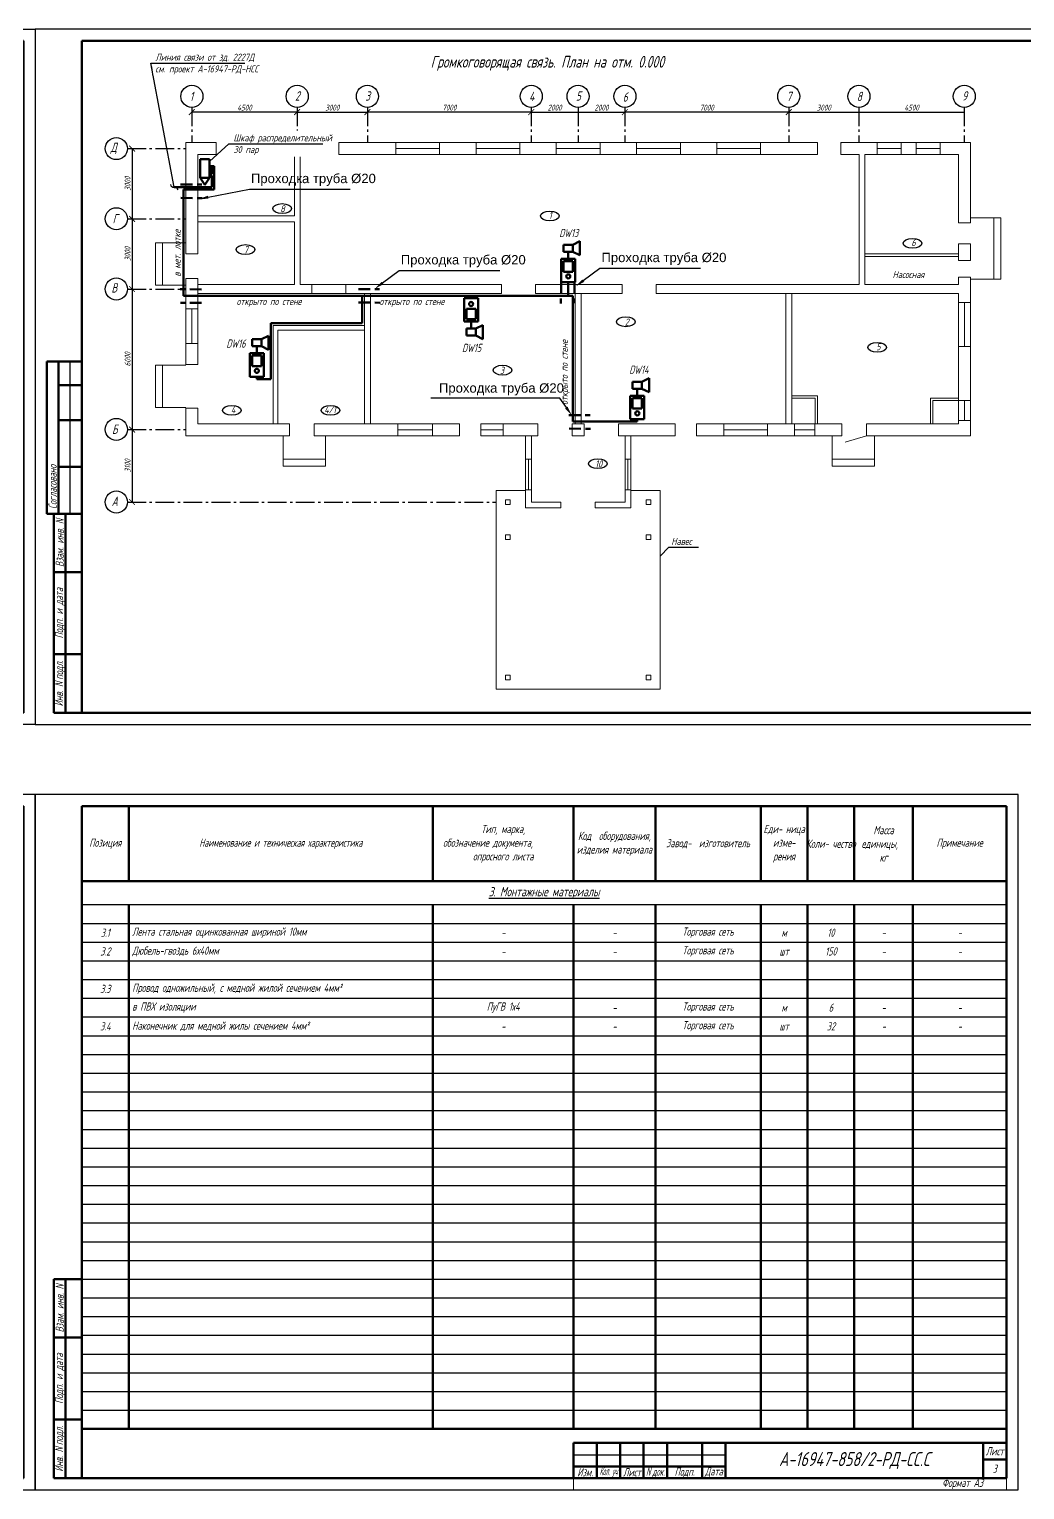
# Model space of a CAD drawing. Header units: millimetres. Extents: x 1036 to 3400, y 1190 to 1841.
# Drawn here: x 1874 to 2299, y 1217 to 1841 of the extents above; entities that cross this region are included whole.
import ezdxf
from ezdxf import colors
from ezdxf.entities.mleader import LeaderData, LeaderLine
from ezdxf.math import Vec2, Vec3

# ---------------------------------------------------------------- set-up
doc = ezdxf.new("R2010")
doc.units = ezdxf.units.MM
doc.linetypes.add('gost5', pattern=[7, 5, -2, 0])
doc.linetypes.add('gost6', pattern=[12, 8, -1.5, 1, -1.5])
doc.layers.get('Defpoints').update_dxf_attribs({"color": 33})
for name, color, linetype, lineweight in [('Линия выноска', 137, 'Continuous', 25), ('Линия связи (Вновь)', 3, 'Continuous', 60), ('Осевая', 4, 'gost6', 25), ('Размерная', 4, 'Continuous', 25), ('Рамка толстая', 7, 'Continuous', 60), ('Рамка тонкая', 5, 'Continuous', 25), ('Связь', 84, 'Continuous', 50), ('Спецификация', 9, 'Continuous', 25), ('Строительный', 251, 'Continuous', 13), ('Текст', 2, 'Continuous', 25), ('Штампы', 252, 'Continuous', 25)]:
    doc.layers.add(name, color=color, linetype=linetype, lineweight=lineweight)
doc.styles.add('Simplex', font='simplex.shx', dxfattribs={"width": 0.7, "oblique": 15})
doc.styles.get("Standard").update_dxf_attribs({"font": 'arial.ttf'})

# ---------------------------------------------------------------- blocks, each defined once
blk = doc.blocks.new('A$C7D080345')
at = {"layer": 'Рамка толстая'}
for p, q in [((20, 292), (20, 5)), ((625, 292), (20, 292)), ((625, 5), (625, 292)), ((20, 5), (625, 5))]:
    blk.add_line(p, q, dxfattribs=at)
at = {"layer": 'Рамка тонкая'}
for p, q in [((0, 297), (0, 0)), ((630, 297), (0, 297)), ((630, 0), (630, 297)), ((0, 0), (630, 0))]:
    blk.add_line(p, q, dxfattribs=at)
blk = doc.blocks.new('*T12')
at = {"layer": 'Штампы', "color": 0, "linetype": 'ByBlock', "lineweight": 60, "transparency": 16777216}
for p, q in [((0, 0), (0, 85)), ((0, 85), (12, 85)), ((5, 0), (5, 85)), ((12, 0), (12, 85)), ((0, 60), (12, 60)), ((0, 25), (12, 25)), ((0, 0), (12, 0))]:
    blk.add_line(p, q, dxfattribs=at)
at = {"layer": 'Штампы', "color": 2, "transparency": 16777216, "char_height": 3.5, "attachment_point": 5, "rotation": 90, "style": 'Simplex'}
for s, insert, width in [('{\\W0.6;Взам. инв. \\Q15;N}', (2.5, 72.5), 25), ('Подп. и дата', (2.5, 42.5), 35), ('{\\W0.6;Инв. \\Q15;N\\fArial|b0|i0|c0|p34;\\Q15; \\Fsimplex|c204;подл.}', (2.5, 12.5), 25)]:
    blk.add_mtext(s, dxfattribs=dict(at, insert=insert, width=width))
blk = doc.blocks.new('*T13')
at = {"layer": 'Штампы', "color": 0, "linetype": 'ByBlock', "lineweight": 60, "transparency": 16777216}
for p, q in [((0, 0), (0, 65)), ((0, 65), (15, 65)), ((5, 0), (5, 65)), ((15, 0), (15, 65)), ((5, 55), (15, 55)), ((5, 40), (15, 40)), ((5, 20), (15, 20)), ((0, 0), (15, 0))]:
    blk.add_line(p, q, dxfattribs=at)
at = {"layer": 'Штампы', "color": 5, "linetype": 'ByBlock', "lineweight": 25, "transparency": 16777216}
blk.add_line((10, 0), (10, 65), dxfattribs=at)
at = {"layer": 'Штампы', "color": 2, "transparency": 16777216, "insert": (2.5, 2), "char_height": 3.5, "width": 61, "attachment_point": 4, "rotation": 90, "style": 'Simplex'}
blk.add_mtext('Согласовано', dxfattribs=at)
blk = doc.blocks.new('_ArchTick')
at = {"color": 0, "linetype": 'ByBlock', "const_width": 0.15}
blk.add_lwpolyline([(-0.5, -0.5), (0.5, 0.5)], dxfattribs=at)
blk = doc.blocks.new('A$C19E7192F')
at = {"layer": 'Связь'}
for p, q in [((0, 4), (0, 0)), ((8, 4), (0, 4)), ((8, 0), (8, 4)), ((11, 2), (8, 4)), ((8, 0), (11, 2)), ((0, 0), (8, 0))]:
    blk.add_line(p, q, dxfattribs=at)
blk = doc.blocks.new('A$C20EB2E6C')
at = {"layer": 'Связь'}
for p, q in [((1, 13), (1, 16)), ((1, 16), (5, 16)), ((5, 13), (1, 13)), ((3, 13), (3, 10)), ((8, 17.5), (5, 16)), ((5, 16), (5, 13)), ((8, 11.5), (5, 13)), ((8, 11.5), (8, 17.5)), ((0, 0), (0, 10)), ((0, 10), (6, 10)), ((1, 4.5), (1, 9)), ((1, 9), (5, 9)), ((5, 9), (5, 4.5)), ((6, 10), (6, 0)), ((5, 4.5), (1, 4.5)), ((6, 0), (0, 0))]:
    blk.add_line(p, q, dxfattribs=at)
blk.add_circle((3, 2.5), 0.868, dxfattribs=at)
blk = doc.blocks.new('_None')
blk = doc.blocks.new('_Integral')
at = {"color": 0, "linetype": 'ByBlock', "lineweight": -2}
for centre, start, end in [((0.44, -0.09), 102, 168), ((-0.44, 0.09), 282, 348)]:
    blk.add_arc(centre, 0.454, start, end, dxfattribs=at)
blk = doc.blocks.new('A$C62C24B35')
at = {"layer": 'Рамка толстая'}
for p, q in [((20, 5), (20, 292)), ((20, 292), (205, 292)), ((205, 292), (205, 5)), ((205, 5), (20, 5))]:
    blk.add_line(p, q, dxfattribs=at)
at = {"layer": 'Рамка тонкая'}
for p, q in [((0, 297), (210, 297)), ((0, 0), (0, 297)), ((210, 297), (210, 0)), ((210, 0), (0, 0))]:
    blk.add_line(p, q, dxfattribs=at)
blk = doc.blocks.new('A$C64336E77')
at = {"layer": 'Рамка толстая'}
for p, q in [((20, 5), (20, 292)), ((20, 292), (415, 292)), ((415, 292), (415, 5)), ((20, 5), (415, 5))]:
    blk.add_line(p, q, dxfattribs=at)
at = {"layer": 'Рамка тонкая'}
for p, q in [((0, 297), (0, 0)), ((420, 297), (0, 297)), ((420, 0), (420, 297)), ((0, 0), (420, 0))]:
    blk.add_line(p, q, dxfattribs=at)
blk = doc.blocks.new('*T41')
at = {"layer": 'Штампы', "color": 0, "linetype": 'ByBlock', "lineweight": 60, "transparency": 16777216}
for p, q in [((0, 0), (0, 85)), ((0, 85), (12, 85)), ((5, 0), (5, 85)), ((12, 0), (12, 85)), ((0, 60), (12, 60)), ((0, 25), (12, 25)), ((0, 0), (12, 0))]:
    blk.add_line(p, q, dxfattribs=at)
at = {"layer": 'Штампы', "color": 2, "transparency": 16777216, "char_height": 3.5, "attachment_point": 5, "rotation": 90, "style": 'Simplex'}
for s, insert, width in [('{\\W0.6;Взам. инв. \\Q15;N}', (2.5, 72.5), 25), ('Подп. и дата', (2.5, 42.5), 35), ('{\\W0.6;Инв. \\Q15;N\\fArial|b0|i0|c0|p34;\\Q15; \\Fsimplex|c204;подл.}', (2.5, 12.5), 25)]:
    blk.add_mtext(s, dxfattribs=dict(at, insert=insert, width=width))
blk = doc.blocks.new('*T42')
at = {"layer": 'Defpoints', "color": 8, "linetype": 'ByBlock', "lineweight": 0, "transparency": 16777216}
for p, q in [((0, -15), (0, -20)), ((185, -15), (185, -20)), ((0, -20), (185, -20))]:
    blk.add_line(p, q, dxfattribs=at)
at = {"layer": 'Штампы', "color": 0, "linetype": 'ByBlock', "lineweight": 60, "transparency": 16777216}
for p, q in [((0, 0), (185, 0)), ((0, 0), (0, -15)), ((10, 0), (10, -15)), ((20, 0), (20, -15)), ((30, 0), (30, -15)), ((40, 0), (40, -15)), ((55, 0), (55, -15)), ((65, 0), (65, -15)), ((175, 0), (175, -15)), ((185, 0), (185, -15)), ((0, -10), (65, -10)), ((175, -7), (185, -7)), ((0, -15), (185, -15))]:
    blk.add_line(p, q, dxfattribs=at)
at = {"layer": 'Штампы', "color": 5, "linetype": 'ByBlock', "lineweight": 25, "transparency": 16777216}
blk.add_line((0, -5), (65, -5), dxfattribs=at)
at = {"layer": 'Штампы', "color": 2, "transparency": 16777216, "style": 'Simplex'}
for s, insert, char_height, width, attachment_point in [('А-16947-858/2-РД-СС.С', (120, -7.5), 6, 110, 5), ('{\\W0.6;Лист}', (180, -3.5), 3.5, 10, 5), ('{\\W0.6;Изм.}', (5, -12.5), 3.5, 10, 5), ('{\\W0.4;Кол. уч}', (15, -12.5), 3.5, 10, 5), ('{\\W0.6;Лист}', (25, -12.5), 3.5, 10, 5), ('{\\Q15;\\W0.5;N\\fArial|b0|i0|c0|p34;\\Q15; \\Fsimplex|c204;док.}', (35, -12.5), 3.5, 10, 5), ('{\\W0.6;Подп.}', (47.5, -12.5), 3.5, 15, 5), ('{\\W0.6;Дата}', (60, -12.5), 3.5, 10, 5), ('3', (180, -11), 3.5, 10, 5), ('Формат А3', (175, -17.5), 3.5, 165, 6)]:
    blk.add_mtext(s, dxfattribs=dict(at, insert=insert, char_height=char_height, width=width, attachment_point=attachment_point))
blk = doc.blocks.new('*T44')
at = {"layer": 'Спецификация', "color": 0, "linetype": 'ByBlock', "lineweight": 60, "transparency": 16777216}
for p, q in [((0, 0), (395, 0)), ((0, 0), (0, -266)), ((20, 0), (20, -32)), ((150, 0), (150, -32)), ((210, 0), (210, -32)), ((245, 0), (245, -32)), ((290, 0), (290, -32)), ((310, 0), (310, -32)), ((330, 0), (330, -32)), ((355, 0), (355, -32)), ((395, 0), (395, -266)), ((0, -32), (395, -32)), ((20, -42), (20, -266)), ((150, -42), (150, -266)), ((210, -42), (210, -266)), ((245, -42), (245, -266)), ((290, -42), (290, -266)), ((310, -42), (310, -266)), ((330, -42), (330, -266)), ((355, -42), (355, -266)), ((0, -266), (395, -266))]:
    blk.add_line(p, q, dxfattribs=at)
at = {"layer": 'Спецификация', "color": 5, "linetype": 'ByBlock', "lineweight": -2, "transparency": 16777216}
for p, q in [((0, -42), (395, -42)), ((0, -50), (395, -50)), ((0, -58), (395, -58)), ((0, -66), (395, -66)), ((0, -74), (395, -74)), ((0, -82), (395, -82)), ((0, -90), (395, -90)), ((0, -98), (395, -98)), ((0, -106), (395, -106)), ((0, -114), (395, -114)), ((0, -122), (395, -122)), ((0, -130), (395, -130)), ((0, -138), (395, -138)), ((0, -146), (395, -146)), ((0, -154), (395, -154)), ((0, -162), (395, -162)), ((0, -170), (395, -170)), ((0, -178), (395, -178)), ((0, -186), (395, -186)), ((0, -194), (395, -194)), ((0, -202), (395, -202)), ((0, -210), (395, -210)), ((0, -218), (395, -218)), ((0, -226), (395, -226)), ((0, -234), (395, -234)), ((0, -242), (395, -242)), ((0, -250), (395, -250)), ((0, -258), (395, -258))]:
    blk.add_line(p, q, dxfattribs=at)
at = {"layer": 'Спецификация', "color": 2, "transparency": 16777216, "style": 'Simplex'}
for s, insert, char_height, width, attachment_point in [('Тип, марка,\\Pобозначение документа,         опросного листа', (180, -16), 3.5, 60, 5), ('Код  оборудования, изделия материала', (227.5, -16), 3.5, 35, 5), ('{\\C2;Еди- ница изме- рения}', (300, -16), 3.5, 20, 5), ('Масса единицы,   кг', (342.5, -16), 3.5, 25, 5), ('{\\C2;Позиция}', (10, -16), 3.5, 20, 5), ('{\\Fgost|c204;\\Q15;\\C2;Наименование и техническая характеристика}', (85, -16), 3.5, 130, 5), ('Завод-  изготовитель', (267.5, -16), 3.5, 45, 5), ('{\\C2;Коли- чество}', (320, -16), 3.5, 20, 5), ('{\\C2;Примечание}', (375, -16), 3.5, 40, 5), ('{\\L3. Монтажные материалы}', (197.5, -37), 4, 395, 5), ('3.1', (10, -54), 3.5, 20, 5), ('Лента стальная оцинкованная шириной 10мм', (21.5, -54), 3.5, 127, 4), ('-', (180, -54), 3.5, 60, 5), ('-', (227.5, -54), 3.5, 35, 5), ('Торговая сеть', (267.5, -54), 3.5, 45, 5), ('м', (300, -54), 3.5, 20, 5), ('10', (320, -54), 3.5, 20, 5), ('-', (342.5, -54), 3.5, 25, 5), ('-', (375, -54), 3.5, 40, 5), ('3.2', (10, -62), 3.5, 20, 5), ('Дюбель-гвоздь 6х40мм', (21.5, -62), 3.5, 127, 4), ('-', (180, -62), 3.5, 60, 5), ('-', (227.5, -62), 3.5, 35, 5), ('Торговая сеть', (267.5, -62), 3.5, 45, 5), ('шт', (300, -62), 3.5, 20, 5), ('150', (320, -62), 3.5, 20, 5), ('-', (342.5, -62), 3.5, 25, 5), ('-', (375, -62), 3.5, 40, 5), ('3.3', (10, -78), 3.5, 20, 5), ('Провод одножильный, с медной жилой сечением 4мм²', (21.5, -78), 3.5, 127, 4), ('в ПВХ изоляции', (21.5, -86), 3.5, 127, 4), ('ПуГВ 1х4', (180, -86), 3.5, 60, 5), ('-', (227.5, -86), 3.5, 35, 5), ('Торговая сеть', (267.5, -86), 3.5, 45, 5), ('м', (300, -86), 3.5, 20, 5), ('6', (320, -86), 3.5, 20, 5), ('-', (342.5, -86), 3.5, 25, 5), ('-', (375, -86), 3.5, 40, 5), ('3.4', (10, -94), 3.5, 20, 5), ('Наконечник для медной жилы сечением 4мм²', (21.5, -94), 3.5, 127, 4), ('Торговая сеть', (267.5, -94), 3.5, 45, 5), ('шт', (300, -94), 3.5, 20, 5), ('32', (320, -94), 3.5, 20, 5), ('-', (180, -94), 3.5, 60, 5), ('-', (227.5, -94), 3.5, 35, 5), ('-', (342.5, -94), 3.5, 25, 5), ('-', (375, -94), 3.5, 40, 5)]:
    blk.add_mtext(s, dxfattribs=dict(at, insert=insert, char_height=char_height, width=width, attachment_point=attachment_point))

msp = doc.modelspace()

# ---------------------------------------------------------------- linework, layer by layer
at = {"layer": 'Линия связи (Вновь)'}
for p, q in [((1950.76, 1782.41), (1952.76, 1782.41)), ((1950.76, 1781.41), (1952.76, 1781.41)), ((1950.76, 1780.41), (1952.76, 1780.41)), ((1950.76, 1779.41), (1952.76, 1779.41)), ((1951.76, 1778.41), (1950.76, 1778.41)), ((1951.76, 1773.41), (1951.76, 1778.41)), ((1952.76, 1782.41), (1952.76, 1772.41)), ((1935.66, 1773.41), (1951.76, 1773.41)), ((1952.76, 1772.41), (1939.66, 1772.41)), ((1939.66, 1772.41), (1939.66, 1727.01)), ((2104.01, 1732.81), (2104.01, 1727.01)), ((1939.66, 1727.01), (2016.01, 1727.01)), ((2016.01, 1715.31), (2016.01, 1727.01)), ((2016.01, 1727.01), (2062.51, 1727.01)), ((2062.51, 1726.01), (2062.51, 1727.01)), ((2062.51, 1727.01), (2104.01, 1727.01)), ((2104.01, 1727.01), (2106.01, 1727.01)), ((2106.01, 1727.01), (2106.01, 1673.31)), ((1976.96, 1691.47), (1976.96, 1715.31)), ((1976.96, 1715.31), (2016.01, 1715.31)), ((1970.96, 1692.47), (1970.96, 1691.47)), ((1970.96, 1691.47), (1976.96, 1691.47)), ((2106.01, 1673.31), (2133.51, 1673.31)), ((2133.51, 1673.31), (2133.51, 1674.31))]:
    msp.add_line(p, q, dxfattribs=at)
at = {"layer": 'Линия связи (Вновь)', "linetype": 'gost5'}
for p, q in [((1938.45, 1768.85), (1947.58, 1768.71)), ((1947.28, 1729.77), (1938.16, 1729.9)), ((2014.35, 1729.91), (2023.38, 1729.91)), ((2101.01, 1732.81), (2100.87, 1723.69)), ((2106.72, 1732.86), (2106.72, 1723.83)), ((1947.33, 1724.05), (1938.3, 1724.05)), ((2014.4, 1724.2), (2023.52, 1724.06)), ((2104.28, 1675.99), (2113.31, 1675.99)), ((2104.33, 1670.28), (2113.45, 1670.14))]:
    msp.add_line(p, q, dxfattribs=at)
at = {"layer": 'Осевая'}
for p, q in [((1943.2, 1807.51), (1943.2, 1792.51)), ((1988.2, 1807.51), (1988.2, 1792.51)), ((2018.2, 1807.51), (2018.2, 1792.51)), ((2088.2, 1807.51), (2088.2, 1792.51)), ((2108.2, 1807.51), (2108.2, 1792.51)), ((2128.2, 1807.51), (2128.2, 1792.51)), ((2198.2, 1807.51), (2198.2, 1792.51)), ((2228.2, 1807.51), (2228.2, 1792.51)), ((2273.2, 1807.51), (2273.2, 1792.51)), ((1915.66, 1789.91), (1940.66, 1789.91)), ((1915.66, 1759.91), (1940.66, 1759.91)), ((1915.66, 1729.91), (1940.66, 1729.91)), ((1915.66, 1669.91), (1940.66, 1669.91)), ((1915.66, 1638.91), (2073.26, 1638.91))]:
    msp.add_line(p, q, dxfattribs=at)
at = {"layer": 'Размерная'}
for p, q in [((1988.2, 1805.51), (1943.2, 1805.51)), ((1988.2, 1805.51), (2018.2, 1805.51)), ((2088.2, 1805.51), (2018.2, 1805.51)), ((2088.2, 1805.51), (2108.2, 1805.51)), ((2108.2, 1805.51), (2128.2, 1805.51)), ((2198.2, 1805.51), (2128.2, 1805.51)), ((2198.2, 1805.51), (2228.2, 1805.51)), ((2228.2, 1805.51), (2273.2, 1805.51)), ((1917.66, 1789.91), (1917.66, 1759.91)), ((1917.66, 1759.91), (1917.66, 1729.91)), ((1917.66, 1729.91), (1917.66, 1669.91)), ((1917.66, 1669.91), (1917.66, 1638.91))]:
    msp.add_line(p, q, dxfattribs=at)
at = {"layer": 'Строительный', "ltscale": 100}
for p, q in [((1940.66, 1744.91), (1940.66, 1792.51)), ((1940.66, 1792.51), (1953.56, 1792.51)), ((1953.56, 1792.51), (1953.56, 1787.41)), ((1963.86, 1792.51), (1980.56, 1792.51)), ((1963.86, 1792.51), (1963.86, 1787.41)), ((1970.26, 1792.51), (1970.26, 1787.41)), ((1980.56, 1792.51), (1996.01, 1792.51)), ((1980.56, 1792.51), (1980.56, 1787.41)), ((1996.01, 1792.51), (1996.01, 1787.41)), ((2006.01, 1792.51), (2210.51, 1792.51)), ((2006.01, 1792.51), (2006.01, 1787.41)), ((2030.31, 1792.51), (2030.31, 1787.41)), ((2049.01, 1792.51), (2049.01, 1787.41)), ((2064.61, 1792.51), (2064.61, 1787.41)), ((2083.31, 1792.51), (2083.31, 1787.41)), ((2098.91, 1792.51), (2098.91, 1787.41)), ((2117.61, 1792.51), (2117.61, 1787.41)), ((2133.21, 1792.51), (2133.21, 1787.41)), ((2151.91, 1792.51), (2151.91, 1787.41)), ((2167.51, 1792.51), (2167.51, 1787.41)), ((2186.21, 1792.51), (2186.21, 1787.41)), ((2210.51, 1792.51), (2210.51, 1787.41)), ((2220.51, 1792.51), (2275.86, 1792.51)), ((2220.51, 1792.51), (2220.51, 1787.41)), ((2220.51, 1792.26), (2220.76, 1792.51)), ((2235.96, 1792.51), (2235.96, 1787.41)), ((2246.26, 1792.51), (2246.26, 1787.41)), ((2252.66, 1792.51), (2252.66, 1787.41)), ((2262.96, 1792.51), (2262.96, 1787.41)), ((2275.86, 1792.51), (2275.86, 1758.23)), ((1945.76, 1787.41), (1953.56, 1787.41)), ((1945.76, 1744.91), (1945.76, 1787.41)), ((1963.86, 1787.41), (1970.26, 1787.41)), ((1970.26, 1789.96), (1980.56, 1789.96)), ((1970.26, 1787.41), (1996.01, 1787.41)), ((1987.01, 1787.41), (1987.01, 1771.49)), ((1989.51, 1787.41), (1989.51, 1771.49)), ((2006.01, 1787.41), (2210.51, 1787.41)), ((2030.31, 1789.96), (2049.01, 1789.96)), ((2064.61, 1789.96), (2083.31, 1789.96)), ((2098.91, 1789.96), (2117.61, 1789.96)), ((2133.21, 1789.96), (2151.91, 1789.96)), ((2167.51, 1789.96), (2186.21, 1789.96)), ((2210.35, 1787.41), (2210.51, 1787.57)), ((2220.51, 1787.41), (2228.26, 1787.41)), ((2228.26, 1787.41), (2228.26, 1731.81)), ((2230.76, 1787.41), (2270.76, 1787.41)), ((2230.76, 1787.41), (2230.76, 1731.81)), ((2235.96, 1789.96), (2246.26, 1789.96)), ((2252.66, 1789.96), (2262.96, 1789.96)), ((2263.58, 1787.41), (2264.49, 1787.41)), ((2270.76, 1787.41), (2270.76, 1758.23)), ((1987.01, 1771.49), (1987.01, 1761.16)), ((1989.51, 1771.49), (1989.51, 1731.81)), ((1945.76, 1761.16), (1965.16, 1761.16)), ((1965.16, 1761.16), (1987.01, 1761.16)), ((2230.76, 1759.34), (2230.76, 1763.69)), ((2288.86, 1760.31), (2275.86, 1760.31)), ((2285.86, 1734.06), (2285.86, 1760.31)), ((2288.86, 1734.06), (2288.86, 1760.31)), ((1945.76, 1758.66), (1987.01, 1758.66)), ((1987.01, 1758.66), (1987.01, 1731.81)), ((2228.26, 1757.62), (2228.26, 1747.26)), ((2275.86, 1758.23), (2270.76, 1758.23)), ((1927.66, 1749.58), (1940.66, 1749.58)), ((1927.66, 1731.58), (1927.66, 1749.58)), ((1930.66, 1731.58), (1930.66, 1749.58)), ((2270.76, 1749.23), (2270.76, 1742.12)), ((2275.86, 1749.23), (2270.76, 1749.23)), ((2275.86, 1749.23), (2275.86, 1742.12)), ((1940.66, 1744.91), (1945.76, 1744.91)), ((2230.76, 1745.01), (2270.76, 1745.01)), ((2230.76, 1743.81), (2270.76, 1743.81)), ((2275.86, 1742.12), (2270.76, 1742.12)), ((2270.76, 1735.02), (2270.76, 1731.81)), ((2275.86, 1735.02), (2270.76, 1735.02)), ((2275.86, 1735.02), (2275.86, 1667.21)), ((1940.66, 1731.58), (1927.66, 1731.58)), ((1940.66, 1734.41), (1945.76, 1734.41)), ((1940.66, 1697.71), (1940.66, 1734.41)), ((1945.76, 1697.71), (1945.76, 1734.41)), ((1945.76, 1731.81), (1987.01, 1731.81)), ((1989.51, 1731.81), (2075.51, 1731.81)), ((1994.5, 1728.01), (1994.5, 1731.81)), ((2009, 1728.01), (2009, 1731.81)), ((2075.51, 1728.01), (2075.51, 1731.81)), ((2090.01, 1731.81), (2127.01, 1731.81)), ((2090.01, 1728.01), (2090.01, 1731.81)), ((2127.01, 1728.01), (2127.01, 1731.81)), ((2141.51, 1731.81), (2228.26, 1731.81)), ((2141.51, 1728.01), (2141.51, 1731.81)), ((2230.76, 1731.81), (2270.76, 1731.81)), ((2275.86, 1734.06), (2288.86, 1734.06)), ((1945.76, 1728.01), (2075.51, 1728.01)), ((2017.01, 1728.01), (2017.01, 1672.31)), ((2019.51, 1728.01), (2019.51, 1672.31)), ((2090.01, 1728.01), (2127.01, 1728.01)), ((2107.01, 1674.91), (2107.01, 1728.01)), ((2109.51, 1728.01), (2109.51, 1674.91)), ((2109.51, 1728.01), (2109.51, 1678.8)), ((2126.38, 1728.01), (2123.91, 1728.01)), ((2141.51, 1728.01), (2270.76, 1728.01)), ((2197.01, 1727.91), (2197.01, 1672.31)), ((2198.41, 1728.01), (2207.1, 1728.01)), ((2199.51, 1727.91), (2199.51, 1672.31)), ((2201.49, 1728.01), (2212.95, 1728.01)), ((2270.76, 1728.01), (2270.76, 1672.31)), ((2275.86, 1724.11), (2270.76, 1724.11)), ((2273.31, 1724.11), (2273.31, 1705.41)), ((1940.66, 1721.41), (1945.76, 1721.41)), ((1943.21, 1721.41), (1943.21, 1706.71)), ((2019.51, 1697.57), (2019.51, 1719.35)), ((1977.96, 1714.31), (2017.01, 1714.31)), ((1977.96, 1714.31), (1977.96, 1672.31)), ((1979.96, 1672.31), (1979.96, 1712.31)), ((1979.96, 1712.31), (2017.01, 1712.31)), ((1940.66, 1706.71), (1945.76, 1706.71)), ((2019.51, 1696.95), (2019.51, 1709.07)), ((2275.86, 1705.41), (2270.76, 1705.41)), ((1927.66, 1697.36), (1940.66, 1697.36)), ((1927.66, 1679.36), (1927.66, 1697.36)), ((1930.66, 1679.36), (1930.66, 1697.36)), ((1940.66, 1697.71), (1945.76, 1697.71)), ((1940.66, 1679.36), (1927.66, 1679.36)), ((1940.66, 1667.21), (1940.66, 1679.01)), ((1940.66, 1679.01), (1945.76, 1679.01)), ((1945.76, 1672.31), (1945.76, 1679.01)), ((2210.51, 1684.31), (2199.51, 1684.31)), ((2209.51, 1683.31), (2199.51, 1683.31)), ((2209.51, 1683.31), (2209.51, 1672.31)), ((2210.51, 1684.31), (2210.51, 1672.31)), ((2258.76, 1672.31), (2258.76, 1683.31)), ((2258.76, 1683.31), (2270.76, 1683.31)), ((2259.76, 1682.31), (2270.76, 1682.31)), ((2259.76, 1672.31), (2259.76, 1682.31)), ((2275.86, 1682.31), (2270.76, 1682.31)), ((2273.31, 1682.31), (2273.31, 1673.71)), ((2107.01, 1674.91), (2107.01, 1672.31)), ((2109.51, 1674.91), (2109.51, 1672.31)), ((2275.86, 1673.71), (2270.76, 1673.71)), ((1984.96, 1667.21), (1940.66, 1667.21)), ((1984.96, 1672.31), (1945.76, 1672.31)), ((1982.28, 1667.21), (1982.28, 1654.21)), ((1984.96, 1667.21), (1984.96, 1672.31)), ((2057.56, 1672.31), (1995.46, 1672.31)), ((1995.46, 1667.21), (1995.46, 1672.31)), ((2057.56, 1667.21), (1995.46, 1667.21)), ((2000.28, 1654.21), (2000.28, 1667.21)), ((2031.26, 1667.21), (2031.26, 1672.31)), ((2031.26, 1669.76), (2045.96, 1669.76)), ((2045.96, 1667.21), (2045.96, 1672.31)), ((2057.56, 1667.21), (2057.56, 1672.31)), ((2091.01, 1672.31), (2066.66, 1672.31)), ((2066.66, 1667.21), (2066.66, 1672.31)), ((2066.66, 1669.76), (2076.16, 1669.76)), ((2091.01, 1667.21), (2066.66, 1667.21)), ((2076.16, 1667.21), (2076.16, 1672.31)), ((2085.76, 1636.41), (2085.76, 1667.21)), ((2088.26, 1638.91), (2088.26, 1667.21)), ((2088.26, 1667.21), (2088.26, 1638.91)), ((2091.01, 1667.21), (2091.01, 1672.31)), ((2110.81, 1672.31), (2105.71, 1672.31)), ((2105.71, 1667.21), (2105.71, 1672.31)), ((2110.81, 1667.21), (2105.71, 1667.21)), ((2110.81, 1667.21), (2110.81, 1672.31)), ((2149.74, 1672.31), (2125.51, 1672.31)), ((2125.51, 1667.21), (2125.51, 1672.31)), ((2149.74, 1667.21), (2125.51, 1667.21)), ((2128.26, 1638.91), (2128.26, 1667.21)), ((2130.76, 1636.41), (2130.76, 1667.21)), ((2149.74, 1667.21), (2149.74, 1672.31)), ((2220.94, 1672.31), (2158.84, 1672.31)), ((2158.84, 1667.21), (2158.84, 1672.31)), ((2158.84, 1667.21), (2158.84, 1672.31)), ((2220.94, 1667.21), (2158.84, 1667.21)), ((2170.44, 1667.21), (2170.44, 1672.31)), ((2170.44, 1669.76), (2189.14, 1669.76)), ((2189.14, 1667.21), (2189.14, 1672.31)), ((2200.74, 1667.21), (2200.74, 1672.31)), ((2200.74, 1669.76), (2209.34, 1669.76)), ((2209.34, 1667.21), (2209.34, 1672.31)), ((2216.83, 1667.21), (2216.83, 1654.21)), ((2220.94, 1667.21), (2220.94, 1672.31)), ((2231.44, 1667.21), (2222.38, 1664.51)), ((2270.76, 1672.31), (2231.44, 1672.31)), ((2231.44, 1667.21), (2231.44, 1672.31)), ((2275.86, 1667.21), (2231.44, 1667.21)), ((2234.83, 1654.21), (2234.83, 1667.21)), ((1982.28, 1657.21), (2000.28, 1657.21)), ((1982.28, 1654.21), (2000.28, 1654.21)), ((2088.26, 1657.18), (2085.76, 1657.18)), ((2087.01, 1657.18), (2087.01, 1644.17)), ((2130.76, 1657.18), (2128.26, 1657.18)), ((2129.51, 1657.18), (2129.51, 1644.17)), ((2216.83, 1657.21), (2234.83, 1657.21)), ((2216.83, 1654.21), (2234.83, 1654.21)), ((2073.26, 1643.91), (2073.26, 1558.91)), ((2073.26, 1643.91), (2085.76, 1643.91)), ((2088.26, 1644.17), (2085.76, 1644.17)), ((2130.76, 1644.17), (2128.26, 1644.17)), ((2130.76, 1643.91), (2143.26, 1643.91)), ((2143.26, 1643.91), (2143.26, 1558.91)), ((2077.26, 1637.91), (2077.26, 1639.91)), ((2077.26, 1639.91), (2079.26, 1639.91)), ((2079.26, 1637.91), (2077.26, 1637.91)), ((2079.26, 1639.91), (2079.26, 1637.91)), ((2085.76, 1636.41), (2100.86, 1636.41)), ((2085.76, 1636.41), (2100.86, 1636.41)), ((2088.26, 1638.91), (2100.86, 1638.91)), ((2088.26, 1638.91), (2100.86, 1638.91)), ((2100.86, 1636.41), (2100.86, 1638.91)), ((2115.56, 1638.91), (2128.26, 1638.91)), ((2115.56, 1636.41), (2115.56, 1638.91)), ((2115.56, 1636.41), (2130.76, 1636.41)), ((2115.56, 1636.41), (2130.76, 1636.41)), ((2137.26, 1637.91), (2137.26, 1639.91)), ((2137.26, 1639.91), (2139.26, 1639.91)), ((2139.26, 1637.91), (2137.26, 1637.91)), ((2139.26, 1639.91), (2139.26, 1637.91)), ((2077.26, 1622.91), (2077.26, 1624.91)), ((2077.26, 1624.91), (2079.26, 1624.91)), ((2079.26, 1622.91), (2077.26, 1622.91)), ((2079.26, 1624.91), (2079.26, 1622.91)), ((2137.26, 1622.91), (2137.26, 1624.91)), ((2137.26, 1624.91), (2139.26, 1624.91)), ((2139.26, 1622.91), (2137.26, 1622.91)), ((2139.26, 1624.91), (2139.26, 1622.91)), ((2077.26, 1562.91), (2077.26, 1564.91)), ((2077.26, 1564.91), (2079.26, 1564.91)), ((2079.26, 1562.91), (2077.26, 1562.91)), ((2079.26, 1564.91), (2079.26, 1562.91)), ((2137.26, 1562.91), (2137.26, 1564.91)), ((2137.26, 1564.91), (2139.26, 1564.91)), ((2139.26, 1562.91), (2137.26, 1562.91)), ((2139.26, 1564.91), (2139.26, 1562.91)), ((2143.26, 1558.91), (2073.26, 1558.91))]:
    msp.add_line(p, q, dxfattribs=at)
at = {"layer": 'Текст', "ltscale": 100}
msp.add_lwpolyline([(2143.26, 1615.8), (2146.91, 1619.57), (2159.68, 1619.57)], dxfattribs=at)
for centre in [(1943.2, 1812.23), (1988.2, 1812.23), (2018.2, 1812.23), (2088.2, 1812.23), (2108.2, 1812.23), (2128.2, 1812.23), (2198.2, 1812.23), (2228.2, 1812.23), (2273.2, 1812.23), (1910.94, 1789.91), (1910.94, 1759.91), (1910.94, 1729.91), (1910.94, 1669.91), (1910.94, 1638.91)]:
    msp.add_circle(centre, 4.72, dxfattribs=at)
for centre in [(1981.79, 1764.3), (2096.15, 1761.12), (1966.15, 1746.78), (2251.05, 1749.47), (2128.66, 1715.93), (2236.02, 1704.98), (2075.93, 1695.24), (1960.31, 1678.06), (2002.39, 1678.06), (2116.67, 1655.28)]:
    msp.add_ellipse(centre, major_axis=(-4, 0), ratio=0.525, dxfattribs=at)

# ---------------------------------------------------------------- block references
for name, p in [('A$C7D080345', (1876.22, 1543.91)), ('*T13', (1881.22, 1633.91)), ('*T12', (1884.22, 1548.91)), ('A$C64336E77', (1456.22, 1216.91)), ('A$C64336E77', (1876.22, 1216.91)), ('*T44', (1896.22, 1508.91)), ('*T41', (1884.22, 1221.91)), ('*T42', (2106.22, 1236.91))]:
    msp.add_blockref(name, p)
at = {"layer": 'Размерная', "xscale": 2.5, "yscale": 2.5, "zscale": 2.5}
for p, rotation in [((1943.2, 1805.51), 180), ((2018.2, 1805.51), 180), ((2128.2, 1805.51), 180), ((1917.66, 1789.91), 90), ((1917.66, 1759.91), 270), ((1917.66, 1729.91), 270), ((1917.66, 1669.91), 270), ((1917.66, 1638.91), 270)]:
    msp.add_blockref('_ArchTick', p, dxfattribs=dict(at, rotation=rotation))
for p in [(1988.2, 1805.51), (2088.2, 1805.51), (2198.2, 1805.51)]:
    msp.add_blockref('_ArchTick', p, dxfattribs=at)
at = {"layer": 'Рамка тонкая'}
msp.add_blockref('A$C62C24B35', (1666.22, 1543.91), dxfattribs=at)
at = {"layer": 'Связь', "rotation": 270}
msp.add_blockref('A$C19E7192F', (1946.76, 1785.41), dxfattribs=at)
at = {"layer": 'Связь'}
for p in [(2101.01, 1732.81), (1967.96, 1692.47), (2130.51, 1674.31)]:
    msp.add_blockref('A$C20EB2E6C', p, dxfattribs=at)
at = {"layer": 'Связь', "xscale": -1, "rotation": 180}
msp.add_blockref('A$C20EB2E6C', (2059.51, 1726.01), dxfattribs=at)

# ---------------------------------------------------------------- texts
at = {"layer": 'Линия связи (Вновь)', "char_height": 4, "attachment_point": 1}
for insert in [(2032.47, 1744.42), (2118.2, 1745.4), (2048.78, 1689.64)]:
    msp.add_mtext_dynamic_manual_height_columns('Проходка труба %%C20', width=139.3199, gutter_width=12.5, heights=[0], dxfattribs=dict(at, insert=insert))
at = {"layer": 'Размерная', "char_height": 2.5, "attachment_point": 5, "style": 'Simplex'}
for s, insert in [('4500', (1965.7, 1807.42)), ('3000', (2003.2, 1807.42)), ('7000', (2053.2, 1807.42)), ('2000', (2098.2, 1807.42)), ('2000', (2118.2, 1807.42)), ('7000', (2163.2, 1807.42)), ('3000', (2213.2, 1807.42)), ('4500', (2250.7, 1807.42))]:
    msp.add_mtext(s, dxfattribs=dict(at, insert=insert))
at = {"layer": 'Размерная', "char_height": 2.5, "attachment_point": 5, "rotation": 90, "style": 'Simplex'}
for s, insert in [('3000', (1915.75, 1774.91)), ('3000', (1915.75, 1744.91)), ('6000', (1915.75, 1699.91)), ('3100', (1915.75, 1654.41))]:
    msp.add_mtext(s, dxfattribs=dict(at, insert=insert))
at = {"layer": 'Текст', "ltscale": 100, "style": 'Simplex', "oblique": 15, "width": 0.7}
for s, height, p in [('1', 4, (1942.28, 1810.18)), ('2', 4, (1987.28, 1810.39)), ('3', 4, (2017.28, 1810.39)), ('4', 4, (2087.28, 1810.18)), ('5', 4, (2107.28, 1810.39)), ('6', 4, (2127.28, 1809.96)), ('7', 4, (2197.28, 1810.18)), ('8', 4, (2227.28, 1810.18)), ('9', 4, (2272.28, 1810.42)), ('Д', 4, (1908.49, 1788.4)), ('Г', 4, (1909.35, 1757.98)), ('8', 3, (1980.96, 1762.73)), ('1', 3, (2095.69, 1759.92)), ('7', 3, (1965.42, 1745.22)), ('6', 3, (2250.59, 1748.28)), ('Насосная', 3, (2242.56, 1734.57)), ('B', 4, (1908.84, 1728.4)), ('открыто по стене', 3, (1962.31, 1723.11)), ('открыто по стене', 3, (2023.35, 1723.11)), ('2', 3, (2128.15, 1714.3)), ('5', 3, (2235.56, 1703.78)), ('3', 3, (2074.8, 1693.68)), ('4', 3, (1959.85, 1676.86)), ('4/1', 3, (1999.75, 1676.86)), ('Б', 4, (1909.11, 1668.03)), ('10', 3, (2115.49, 1653.7)), ('А', 4, (1908.95, 1637.25)), ('Навес', 3, (2148.02, 1620.6))]:
    msp.add_text(s, height=height, dxfattribs=at).set_placement(p)
for s, p in [('в мет. лотке', (1938.4, 1735.2)), ('открыто по стене', (2103.8, 1680.4))]:
    msp.add_text(s, height=3, rotation=90, dxfattribs=at).set_placement(p)
at = {"layer": 'Текст', "ltscale": 100, "insert": (1940.66, 1829.51), "char_height": 5, "width": 335.2, "attachment_point": 1, "style": 'Simplex'}
msp.add_mtext('\\pi104.55772;Громкоговорящая связь. План на отм. 0.000', dxfattribs=at)

# ---------------------------------------------------------------- leaders
at = {"layer": 'Линия связи (Вновь)', "lineweight": 0}
ml = msp.add_multileader_mtext('Standard', dxfattribs=at)
ml.set_content('', color=256)
ml.set_leader_properties()
ml.build(insert=Vec2(0, 0))
ctx = ml.context
ctx.base_point, ctx.plane_origin = Vec3(2074.83, 1737.89), Vec3(2021.5, 1730.1)
notes = []
notes.append((ctx, [(0, (1, 1, 0), (2031.83, 1737.89), (1, 0), 43, [(0, [(2021.5, 1730.1)], 0, [])])]))
ctx.mtext.insert, ctx.mtext.flow_direction = Vec3(2076.83, 1739.89), 5
ml = msp.add_multileader_mtext('Standard', dxfattribs=at)
ml.set_content('', color=256)
ml.set_leader_properties()
ml.build(insert=Vec2(0, 0))
ctx = ml.context
ctx.base_point, ctx.plane_origin = Vec3(2160.56, 1738.87), Vec3(2107.24, 1731.08)
notes.append((ctx, [(0, (1, 1, 0), (2117.56, 1738.87), (1, 0), 43, [(0, [(2107.24, 1731.08)], 0, [])])]))
ctx.mtext.insert, ctx.mtext.flow_direction = Vec3(2162.56, 1740.87), 5
ml = msp.add_multileader_mtext('Standard', dxfattribs=at)
ml.set_content('', color=256)
ml.set_leader_properties()
ml.build(insert=Vec2(0, 0))
ctx = ml.context
ctx.base_point, ctx.plane_origin = Vec3(2041.31, 1683.25), Vec3(2037.82, 1675.32)
ctx.text_align_type = 2
notes.append((ctx, [(1, (1, 1, 0), (2100.42, 1683.25), (-1, 0), 55.11, [(0, [(2105.49, 1675.98)], 0, [])])]))
ctx.mtext.insert, ctx.mtext.alignment, ctx.mtext.flow_direction = Vec3(2043.31, 1685.25), 3, 5
for ctx, leaders in notes:
    for number, flags, end, landing, length, lines in leaders:
        leader = LeaderData()
        leader.index, (leader.has_last_leader_line, leader.has_dogleg_vector, leader.attachment_direction) = number, flags
        leader.last_leader_point, leader.dogleg_vector, leader.dogleg_length = Vec3(end), Vec3(landing), length
        for number, points, colour, breaks in lines:
            line = LeaderLine()
            line.index, line.vertices, line.color, line.breaks = number, Vec3.list(points), colors.encode_raw_color(colour), breaks
            leader.lines.append(line)
        ctx.leaders.append(leader)

# ---------------------------------------------------------------- next in the draw order: texts
at = {"layer": 'Текст', "lineweight": 30, "char_height": 3.5, "attachment_point": 5, "style": 'Simplex', "bg_fill": 3, "box_fill_scale": 1.1, "bg_fill_color": 256, "bg_fill_transparency": 0}
for s, width, insert in [('DW13', 17.3157, (2104.21, 1753.83)), ('DW16', 8.6579, (1962.03, 1706.61)), ('DW15', 17.3157, (2062.71, 1704.76)), ('DW14', 17.3157, (2134.16, 1695.44))]:
    msp.add_mtext_dynamic_manual_height_columns(s, width=width, gutter_width=2253.66, heights=[0], dxfattribs=dict(at, insert=insert))

# ---------------------------------------------------------------- next in the draw order: leaders
at = {"layer": 'Линия выноска'}
ml = msp.add_multileader_mtext('Standard', dxfattribs=at)
ml.set_content('Шкаф распределительный\\P30 пар', color=2, style='Simplex')
ml.set_leader_properties()
ml.set_arrow_properties(name='NONE')
ml.build(insert=Vec2(0, 0))
ml.multileader.update_dxf_attribs({"text_left_attachment_type": 6, "text_right_attachment_type": 6, "dogleg_length": 0})
ctx = ml.context
ctx.base_point, ctx.char_height, ctx.plane_origin = Vec3(1958.98, 1792.01), 3, Vec3(1974.3, 1771.59)
ctx.left_attachment, ctx.right_attachment = 6, 6
notes = []
notes.append((ctx, [(1, (1, 1, 0), (1958.98, 1792.01), (1, 0), 0, [(0, [(1950.76, 1784.35)], 0, [])])]))
ctx.mtext.insert, ctx.mtext.flow_direction = Vec3(1960.98, 1796.01), 5
ctx.mtext.has_bg_fill, ctx.mtext.bg_color, ctx.mtext.bg_scale_factor, ctx.mtext.bg_transparency, ctx.mtext.use_window_bg_color = 1, -1027028792, 1.5, 0, 1
for ctx, leaders in notes:
    for number, flags, end, landing, length, lines in leaders:
        leader = LeaderData()
        leader.index, (leader.has_last_leader_line, leader.has_dogleg_vector, leader.attachment_direction) = number, flags
        leader.last_leader_point, leader.dogleg_vector, leader.dogleg_length = Vec3(end), Vec3(landing), length
        for number, points, colour, breaks in lines:
            line = LeaderLine()
            line.index, line.vertices, line.color, line.breaks = number, Vec3.list(points), colors.encode_raw_color(colour), breaks
            leader.lines.append(line)
        ctx.leaders.append(leader)

# ---------------------------------------------------------------- next in the draw order: leaders
ml = msp.add_multileader_mtext('Standard', dxfattribs=at)
ml.set_content('Линия связи от зд. 2227Д\\Pсм. проект А-16947-РД-НСС', color=2, style='Simplex')
ml.set_leader_properties()
ml.set_arrow_properties(name='INTEGRAL')
ml.build(insert=Vec2(0, 0))
ml.multileader.update_dxf_attribs({"text_left_attachment_type": 6, "text_right_attachment_type": 6, "dogleg_length": 0})
ctx = ml.context
ctx.base_point, ctx.char_height, ctx.plane_origin = Vec3(1925.62, 1826.46), 3, Vec3(1940.94, 1806.04)
ctx.left_attachment, ctx.right_attachment = 6, 6
notes = []
notes.append((ctx, [(1, (1, 1, 0), (1925.62, 1826.46), (1, 0), 0, [(0, [(1935.66, 1773.41)], 0, [])])]))
ctx.mtext.insert, ctx.mtext.flow_direction = Vec3(1927.62, 1830.46), 5
ctx.mtext.has_bg_fill, ctx.mtext.bg_color, ctx.mtext.bg_scale_factor, ctx.mtext.bg_transparency, ctx.mtext.use_window_bg_color = 1, -1027028792, 1.5, 0, 1
for ctx, leaders in notes:
    for number, flags, end, landing, length, lines in leaders:
        leader = LeaderData()
        leader.index, (leader.has_last_leader_line, leader.has_dogleg_vector, leader.attachment_direction) = number, flags
        leader.last_leader_point, leader.dogleg_vector, leader.dogleg_length = Vec3(end), Vec3(landing), length
        for number, points, colour, breaks in lines:
            line = LeaderLine()
            line.index, line.vertices, line.color, line.breaks = number, Vec3.list(points), colors.encode_raw_color(colour), breaks
            leader.lines.append(line)
        ctx.leaders.append(leader)

# ---------------------------------------------------------------- next in the draw order: linework, layer by layer
at = {"layer": 'Линия связи (Вновь)', "linetype": 'gost5'}
msp.add_line((1938.41, 1774.56), (1947.44, 1774.56), dxfattribs=at)

# ---------------------------------------------------------------- next in the draw order: texts
at = {"layer": 'Линия связи (Вновь)', "insert": (1968.44, 1779.16), "char_height": 4, "attachment_point": 1}
msp.add_mtext_dynamic_manual_height_columns('Проходка труба %%C20', width=139.3199, gutter_width=12.5, heights=[0], dxfattribs=at)

# ---------------------------------------------------------------- next in the draw order: leaders
at = {"layer": 'Линия связи (Вновь)', "lineweight": 0}
ml = msp.add_multileader_mtext('Standard', dxfattribs=at)
ml.set_content('', color=256)
ml.set_leader_properties()
ml.build(insert=Vec2(0, 0))
ctx = ml.context
ctx.base_point, ctx.plane_origin = Vec3(2010.8, 1772.63), Vec3(1957.48, 1764.84)
notes = []
notes.append((ctx, [(0, (1, 1, 0), (1967.81, 1772.63), (1, 0), 43, [(0, [(1946.24, 1768.36)], 0, [])])]))
ctx.mtext.insert, ctx.mtext.flow_direction = Vec3(2012.8, 1774.63), 5
for ctx, leaders in notes:
    for number, flags, end, landing, length, lines in leaders:
        leader = LeaderData()
        leader.index, (leader.has_last_leader_line, leader.has_dogleg_vector, leader.attachment_direction) = number, flags
        leader.last_leader_point, leader.dogleg_vector, leader.dogleg_length = Vec3(end), Vec3(landing), length
        for number, points, colour, breaks in lines:
            line = LeaderLine()
            line.index, line.vertices, line.color, line.breaks = number, Vec3.list(points), colors.encode_raw_color(colour), breaks
            leader.lines.append(line)
        ctx.leaders.append(leader)

doc.saveas('drawing.dxf')
